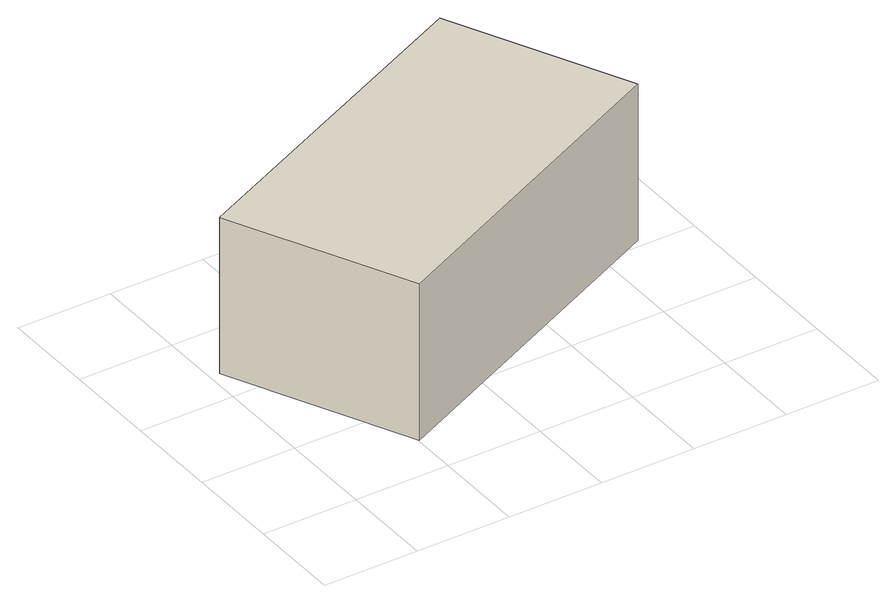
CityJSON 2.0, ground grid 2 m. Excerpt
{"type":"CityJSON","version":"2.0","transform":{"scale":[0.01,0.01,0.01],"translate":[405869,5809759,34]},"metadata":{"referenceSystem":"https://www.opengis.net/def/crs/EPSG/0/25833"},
"CityObjects":{
"building1":{"type":"Building","attributes":{"Gemeindeschluessel":"11000009","BezugspunktDach":"2200","function":"31001_2520","measuredHeight":4,"storeysAboveGround":1},"address":[{"country":"Germany","locality":"Berlin","thoroughfareNumber":"101 (1)","thoroughfareName":"Müggelheimer Damm"}],"geometry":[{"type":"Solid","lod":"1","boundaries":[[[[0,1,2,3,4]],[[5,6,7,8,9]],[[5,9,4,3]],[[6,5,3,2]],[[7,6,2,1]],[[8,7,1,0]],[[9,8,0,4]]]]}]}
},
"vertices":[
[202,96,377],[889,417,377],[799,605,377],[709,793,377],[21,476,377],[709,793,37],[799,605,37],[889,417,37],[202,96,37],[21,476,37]
]}
